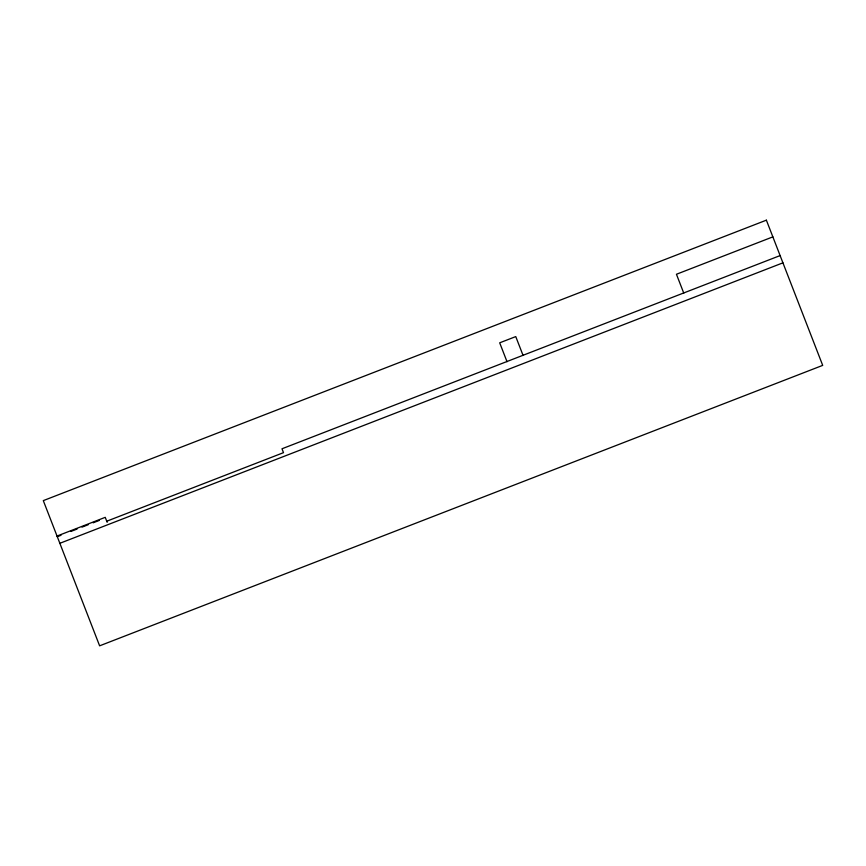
<?xml version="1.0" encoding="UTF-8"?>
<svg xmlns="http://www.w3.org/2000/svg" width="866" height="866" viewBox="0 0 866 866"><rect width="100%" height="100%" fill="white"/><g stroke="black" fill="none" stroke-linecap="round" stroke-linejoin="round"><path stroke-width="1.3" d="M772.862 236.873L676.443 274.262L683.761 293.119M57.037 536.043L105.241 517.338L107.157 522.295M780.114 255.578L281.991 448.783L283.496 452.658L106.745 521.213M57.297 536.714L61.01 535.275M70.893 531.443L77.074 529.05M82.021 527.123L88.202 524.731M93.138 522.815L99.319 520.412M59.851 543.307L782.929 262.842M523.075 355.439L515.757 336.593L499.693 342.817L507.021 361.717M766.378 220.17L43.3 500.624L99.622 645.83L822.7 365.376L766.378 220.17"/></g></svg>
